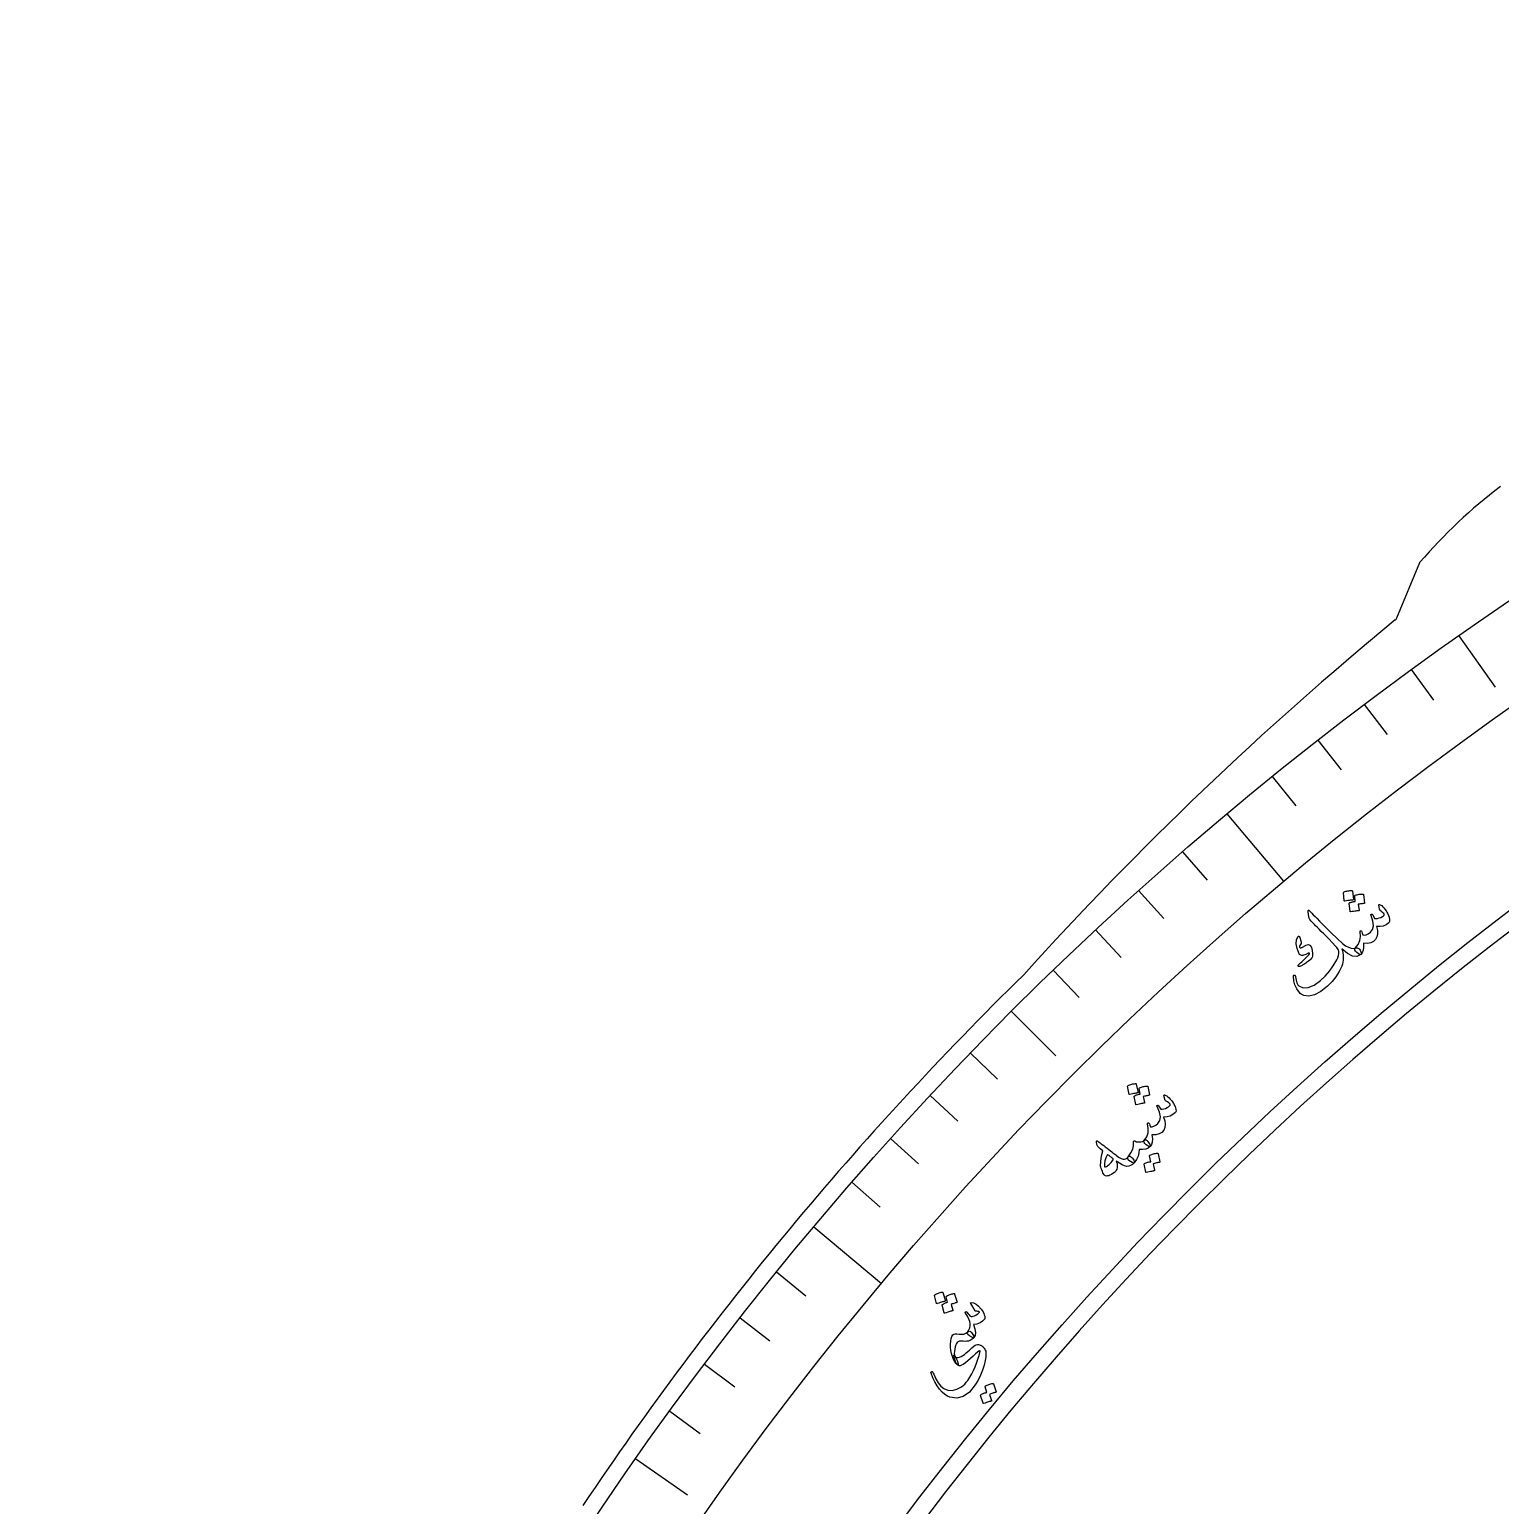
# Model space of a CAD drawing. Header units: millimetres. Extents: x -88 to 88, y -88 to 103.
# Drawn here: x -87.55 to -49.13, y 49 to 87.55 of the extents above; entities that cross this region are included whole.
import ezdxf

# ---------------------------------------------------------------- set-up
doc = ezdxf.new("R2010")
doc.units = ezdxf.units.MM
for name, color, linetype in [('CUT_INNER', 6, 'Continuous'), ('CUT_OUTER', 1, 'Continuous'), ('ENGRAVE', 7, 'Continuous'), ('ENGRAVE_FINE', 8, 'Continuous'), ('TEXT', 5, 'Continuous')]:
    doc.layers.add(name, color=color, linetype=linetype)

msp = doc.modelspace()

# ---------------------------------------------------------------- linework, layer by layer
at = {"layer": 'CUT_INNER'}
msp.add_arc((0, 0), 80.52, 110.390625, 87.539062, dxfattribs=at)
at = {"layer": 'CUT_OUTER'}
msp.add_lwpolyline([(-51.8435, 72.1806), (-51.2386, 73.6312), (-51.2369, 73.6348)], dxfattribs=at)
for centre, radius, start, end in [((-40.7529, 64.6016), 13.8389, 127.26494, 139.25149), ((5.5405, 2.2954), 90.4089, 129.42799, 137.942502), ((-51.982, 72.2383), 0.15, 313.41161, 337.36566), ((-0.0492, 0.0404), 87.9363, 134.409677, 146.169983)]:
    msp.add_arc(centre, radius, start, end, dxfattribs=at)
at = {"layer": 'ENGRAVE'}
for points in [[(-50.2173, 71.7177), (-49.2734, 70.3697)], [(-56.2768, 67.0681), (-54.7959, 65.3033)], [(-61.908, 61.908), (-60.7444, 60.7444)], [(-67.0681, 56.2768), (-65.3033, 54.7959)], [(-71.7177, 50.2173), (-70.3697, 49.2734)]]:
    msp.add_lwpolyline(points, dxfattribs=at)
for radius in [87.5512, 85.2474, 80.9688]:
    msp.add_circle((0, 0), radius, dxfattribs=at)
at = {"layer": 'ENGRAVE_FINE'}
for points in [[(-51.4613, 70.8304), (-50.8809, 70.0316)], [(-52.6896, 69.9215), (-52.0954, 69.133)], [(-53.9019, 68.9913), (-53.294, 68.2132)], [(-55.0978, 68.0401), (-54.4764, 67.2727)], [(-57.4388, 66.0757), (-56.791, 65.3306)], [(-58.5832, 65.0632), (-57.9225, 64.3295)], [(-59.7098, 64.0309), (-59.0364, 63.3088)], [(-60.8182, 62.9791), (-60.1323, 62.2688)], [(-62.9791, 60.8182), (-62.2688, 60.1323)], [(-64.0309, 59.7098), (-63.3088, 59.0364)], [(-65.0632, 58.5832), (-64.3295, 57.9225)], [(-66.0757, 57.4388), (-65.3306, 56.791)], [(-68.0401, 55.0978), (-67.2727, 54.4764)], [(-68.9913, 53.9019), (-68.2132, 53.294)], [(-69.9215, 52.6896), (-69.133, 52.0954)], [(-70.8304, 51.4613), (-70.0316, 50.8809)]]:
    msp.add_lwpolyline(points, dxfattribs=at)
at = {"layer": 'TEXT'}
for points in [[(-53.2306, 65.0086), (-53.2301, 65.0129), (-53.2279, 65.0171), (-53.224, 65.0212), (-53.2183, 65.025), (-53.1936, 65.0335), (-53.1688, 65.0408), (-53.1441, 65.0469), (-53.1194, 65.0518), (-53.0946, 65.0554), (-53.0693, 65.0578), (-53.0436, 65.0589), (-53.0174, 65.0588), (-53.0098, 65.0573), (-53.0043, 65.0544), (-53.0009, 65.0503), (-52.9996, 65.0448), (-52.9738, 64.8244), (-52.975, 64.819), (-52.9792, 64.8152), (-52.9862, 64.813), (-52.9962, 64.8125), (-53.0047, 64.8118), (-53.0179, 64.8106), (-53.0358, 64.8087), (-53.0584, 64.8061), (-53.0859, 64.8026), (-53.1185, 64.7981), (-53.1564, 64.7926), (-53.1994, 64.7859), (-53.2056, 64.7856), (-53.2098, 64.7869), (-53.2122, 64.7897), (-53.2126, 64.7942)], [(-52.9356, 64.9191), (-52.9352, 64.9234), (-52.933, 64.9276), (-52.929, 64.9316), (-52.9233, 64.9354), (-52.8986, 64.9439), (-52.874, 64.9511), (-52.8493, 64.9571), (-52.8247, 64.9618), (-52.7998, 64.9654), (-52.7746, 64.9677), (-52.7489, 64.9687), (-52.7228, 64.9684), (-52.7166, 64.9669), (-52.7119, 64.9638), (-52.7087, 64.9591), (-52.707, 64.9528), (-52.6813, 64.7326), (-52.6823, 64.7286), (-52.686, 64.7256), (-52.6925, 64.7235), (-52.7017, 64.7223), (-52.7079, 64.7217), (-52.7175, 64.7206), (-52.7305, 64.7191), (-52.747, 64.7172), (-52.7669, 64.7147), (-52.79, 64.7115), (-52.8164, 64.7077), (-52.846, 64.7032), (-52.8258, 64.5416), (-52.827, 64.5362), (-52.8312, 64.5325), (-52.8382, 64.5303), (-52.8481, 64.5297), (-52.8566, 64.5291), (-52.8698, 64.5279), (-52.8876, 64.526), (-52.9102, 64.5234), (-52.9376, 64.52), (-52.9702, 64.5156), (-53.0079, 64.51), (-53.0508, 64.5035), (-53.0561, 64.5038), (-53.0598, 64.5056), (-53.0618, 64.5088), (-53.0621, 64.5133), (-53.0806, 64.7274), (-53.0802, 64.7317), (-53.078, 64.7359), (-53.074, 64.7399), (-53.0684, 64.7438), (-53.0509, 64.7498), (-53.0333, 64.7554), (-53.0155, 64.7605), (-52.9976, 64.7652), (-52.9795, 64.7691), (-52.9613, 64.7722), (-52.9429, 64.7744), (-52.9244, 64.7757)], [(-54.152, 64.5164), (-54.153, 64.5367), (-54.1483, 64.546), (-54.1381, 64.5444), (-54.1224, 64.5317), (-54.1094, 64.5187), (-54.0882, 64.4973), (-54.0589, 64.4672), (-54.0213, 64.4286), (-53.9754, 64.3814), (-53.921, 64.3259), (-53.8582, 64.2621), (-53.787, 64.1898), (-53.5628, 63.9648), (-53.3876, 63.7948), (-53.2613, 63.6796), (-53.1839, 63.6194), (-53.1053, 63.5786), (-53.0355, 63.5549), (-52.9745, 63.5483), (-52.9222, 63.5589), (-52.8989, 63.5655), (-52.8763, 63.5651), (-52.8542, 63.5578), (-52.8328, 63.5436), (-52.8135, 63.5249), (-52.7976, 63.5041), (-52.7852, 63.4812), (-52.7762, 63.4563), (-52.771, 63.4326), (-52.77, 63.4134), (-52.7731, 63.3988), (-52.7804, 63.3887), (-52.8804, 63.3404), (-52.9961, 63.3489), (-53.1276, 63.4143), (-53.275, 63.5367), (-53.2611, 63.4851), (-53.2508, 63.4293), (-53.2441, 63.3693), (-53.2409, 63.305), (-53.2425, 63.2449), (-53.249, 63.1888), (-53.2603, 63.1366), (-53.2765, 63.0884), (-53.3455, 62.9445), (-53.4307, 62.8092), (-53.5321, 62.6824), (-53.6498, 62.5639), (-53.8269, 62.4213), (-53.9893, 62.333), (-54.1372, 62.2992), (-54.2708, 62.32), (-54.3045, 62.3359), (-54.3346, 62.3541), (-54.3611, 62.3747), (-54.384, 62.3976), (-54.4512, 62.4937), (-54.4999, 62.5953), (-54.53, 62.7024), (-54.5415, 62.8151), (-54.5409, 62.8242), (-54.5386, 62.8324), (-54.5345, 62.8395), (-54.5289, 62.8457), (-54.523, 62.8493), (-54.5167, 62.8505), (-54.5099, 62.8493), (-54.5026, 62.8456), (-54.4974, 62.8398), (-54.4932, 62.8318), (-54.49, 62.8218), (-54.4878, 62.8096), (-54.4717, 62.7217), (-54.4514, 62.6521), (-54.427, 62.6008), (-54.3985, 62.5677), (-54.286, 62.5179), (-54.1539, 62.5258), (-54.002, 62.5912), (-53.8301, 62.7139), (-53.7117, 62.8249), (-53.6016, 62.9506), (-53.4999, 63.0909), (-53.4064, 63.246), (-53.3807, 63.3037), (-53.3639, 63.3615), (-53.3561, 63.4194), (-53.3571, 63.4774), (-53.3611, 63.4959), (-53.371, 63.518), (-53.3867, 63.5436), (-53.4082, 63.5727), (-53.4474, 63.6194), (-53.5164, 63.6939), (-53.6154, 63.7964), (-53.7444, 63.9267), (-53.8121, 63.9946), (-53.8707, 64.0533), (-53.9199, 64.1026), (-53.96, 64.1426), (-53.991, 64.1735), (-54.0131, 64.1956), (-54.0264, 64.2088), (-54.0308, 64.2132), (-54.0757, 64.2595), (-54.1085, 64.3007), (-54.1292, 64.3367), (-54.1379, 64.3676)], [(-52.3057, 64.6855), (-52.3038, 64.6918), (-52.2981, 64.6948), (-52.2886, 64.6946), (-52.2753, 64.6911), (-52.2567, 64.6821), (-52.2347, 64.6654), (-52.2094, 64.6412), (-52.1807, 64.6094), (-52.1496, 64.572), (-52.1218, 64.5335), (-52.0975, 64.4938), (-52.0766, 64.453), (-52.0429, 64.3679), (-52.0271, 64.3), (-52.0291, 64.2493), (-52.0489, 64.2158), (-52.1191, 64.1654), (-52.1954, 64.1325), (-52.2777, 64.1172), (-52.3661, 64.1195), (-52.3442, 64.02), (-52.3416, 63.9306), (-52.3581, 63.8512), (-52.3939, 63.7818), (-52.4476, 63.7289), (-52.5185, 63.6952), (-52.6065, 63.6808), (-52.7117, 63.6856), (-52.7088, 63.5832), (-52.7196, 63.4993), (-52.7441, 63.4339), (-52.7823, 63.3871), (-52.7958, 63.3847), (-52.8175, 63.393), (-52.8474, 63.4122), (-52.8855, 63.4421), (-52.9183, 63.4756), (-52.9356, 63.506), (-52.9376, 63.5333), (-52.9241, 63.5573), (-52.8534, 63.6495), (-52.809, 63.7512), (-52.7908, 63.8627), (-52.7989, 63.984), (-52.7993, 63.9906), (-52.7986, 63.9962), (-52.7966, 64.0008), (-52.7934, 64.0044), (-52.7885, 64.0077), (-52.7833, 64.0096), (-52.7778, 64.0101), (-52.7719, 64.0094), (-52.7617, 64.0006), (-52.7516, 63.9799), (-52.7415, 63.9471), (-52.7315, 63.9024), (-52.6905, 63.8953), (-52.6431, 63.9043), (-52.5894, 63.9291), (-52.5293, 63.9699), (-52.4717, 64.0417), (-52.4498, 64.1394), (-52.4636, 64.263), (-52.5131, 64.4125), (-52.5157, 64.4201), (-52.5165, 64.4265), (-52.5154, 64.4315), (-52.5125, 64.4353), (-52.5067, 64.4392), (-52.5009, 64.4415), (-52.495, 64.4424), (-52.4891, 64.4416), (-52.4828, 64.4388), (-52.4775, 64.4352), (-52.4731, 64.4308), (-52.4697, 64.4257), (-52.4235, 64.33), (-52.3851, 64.3283), (-52.3441, 64.3328), (-52.3005, 64.3433), (-52.2542, 64.3598), (-52.2126, 64.3799), (-52.1845, 64.3997), (-52.17, 64.4192), (-52.1691, 64.4383), (-52.1796, 64.4579), (-52.2009, 64.4806), (-52.2331, 64.5064), (-52.2761, 64.5353), (-52.2829, 64.5479), (-52.2901, 64.5771), (-52.2977, 64.623), (-52.3057, 64.6855)], [(-54.4146, 63.8689), (-54.4107, 63.8715), (-54.4064, 63.8727), (-54.4018, 63.8726), (-54.3969, 63.8711), (-54.3937, 63.8688), (-54.3907, 63.8658), (-54.3881, 63.8622), (-54.3857, 63.858), (-54.3409, 63.7248), (-54.3371, 63.7106), (-54.3356, 63.6986), (-54.3363, 63.6886), (-54.3393, 63.6809), (-54.3573, 63.6539), (-54.37, 63.6279), (-54.3774, 63.6028), (-54.3793, 63.5787), (-54.3761, 63.5697), (-54.3664, 63.5654), (-54.3501, 63.566), (-54.3273, 63.5713), (-54.3137, 63.5767), (-54.2999, 63.5826), (-54.2859, 63.5891), (-54.2718, 63.5961), (-54.2574, 63.6037), (-54.2427, 63.6121), (-54.2275, 63.6211), (-54.2119, 63.631), (-54.1472, 63.652), (-54.0972, 63.6244), (-54.0621, 63.5482), (-54.0417, 63.4236), (-54.0413, 63.3817), (-54.045, 63.3455), (-54.0528, 63.3152), (-54.0648, 63.2907), (-54.082, 63.2685), (-54.1093, 63.2421), (-54.1468, 63.2114), (-54.1945, 63.1764), (-54.2193, 63.159), (-54.2434, 63.1433), (-54.267, 63.1293), (-54.2901, 63.117), (-54.3122, 63.1061), (-54.3332, 63.0961), (-54.353, 63.0872), (-54.3716, 63.0792), (-54.385, 63.0765), (-54.3963, 63.0766), (-54.4057, 63.0797), (-54.4131, 63.0857), (-54.4183, 63.0941), (-54.4193, 63.1023), (-54.4162, 63.1105), (-54.4089, 63.1186), (-54.3843, 63.1429), (-54.3559, 63.1699), (-54.3239, 63.1997), (-54.2881, 63.2323), (-54.2213, 63.293), (-54.1712, 63.3429), (-54.138, 63.3821), (-54.1216, 63.4105), (-54.1204, 63.4153), (-54.1212, 63.4196), (-54.1241, 63.4235), (-54.129, 63.4268), (-54.1329, 63.4281), (-54.1381, 63.4279), (-54.1444, 63.4263), (-54.152, 63.4233), (-54.2178, 63.3898), (-54.2462, 63.3768), (-54.2729, 63.3685), (-54.2979, 63.3649), (-54.3213, 63.366), (-54.3444, 63.3708), (-54.3635, 63.38), (-54.3785, 63.3935), (-54.3894, 63.4112), (-54.4456, 63.5463), (-54.4685, 63.6676), (-54.4582, 63.7752), (-54.4146, 63.8689)], [(-58.8712, 59.9483), (-58.8711, 59.9527), (-58.8693, 59.9571), (-58.8657, 59.9614), (-58.8604, 59.9658), (-58.8365, 59.9765), (-58.8125, 59.986), (-58.7885, 59.9943), (-58.7644, 60.0014), (-58.7399, 60.0072), (-58.7149, 60.0119), (-58.6894, 60.0153), (-58.6634, 60.0175), (-58.6556, 60.0167), (-58.6499, 60.0144), (-58.6461, 60.0105), (-58.6443, 60.0051), (-58.5988, 59.788), (-58.5996, 59.7825), (-58.6033, 59.7784), (-58.6102, 59.7756), (-58.62, 59.7741), (-58.6284, 59.7727), (-58.6415, 59.7703), (-58.6591, 59.7667), (-58.6814, 59.7621), (-58.7085, 59.7562), (-58.7406, 59.7488), (-58.7778, 59.7399), (-58.82, 59.7294), (-58.8262, 59.7285), (-58.8305, 59.7294), (-58.8331, 59.732), (-58.8339, 59.7364)], [(-58.5693, 59.8857), (-58.5693, 59.8901), (-58.5675, 59.8945), (-58.5639, 59.8988), (-58.5586, 59.9031), (-58.5347, 59.9138), (-58.5108, 59.9231), (-58.4868, 59.9313), (-58.4627, 59.9383), (-58.4382, 59.9441), (-58.4133, 59.9486), (-58.3878, 59.952), (-58.3618, 59.9541), (-58.3555, 59.9531), (-58.3505, 59.9505), (-58.3469, 59.9461), (-58.3446, 59.9399), (-58.2993, 59.7229), (-58.2999, 59.7189), (-58.3033, 59.7155), (-58.3096, 59.7129), (-58.3187, 59.7109), (-58.3247, 59.7097), (-58.3342, 59.7077), (-58.3471, 59.7051), (-58.3633, 59.7016), (-58.3829, 59.6974), (-58.4056, 59.6921), (-58.4315, 59.686), (-58.4606, 59.6788), (-58.426, 59.5197), (-58.4267, 59.5142), (-58.4304, 59.5101), (-58.4372, 59.5073), (-58.4471, 59.5059), (-58.4555, 59.5045), (-58.4685, 59.5021), (-58.4861, 59.4986), (-58.5083, 59.494), (-58.5353, 59.4881), (-58.5674, 59.4808), (-58.6045, 59.4719), (-58.6466, 59.4614), (-58.6519, 59.4613), (-58.6558, 59.4628), (-58.658, 59.4657), (-58.6587, 59.4702), (-58.6965, 59.6818), (-58.6964, 59.6861), (-58.6946, 59.6905), (-58.691, 59.6949), (-58.6857, 59.6992), (-58.6689, 59.7068), (-58.6519, 59.7139), (-58.6346, 59.7206), (-58.6172, 59.7269), (-58.5995, 59.7325), (-58.5816, 59.7372), (-58.5636, 59.741), (-58.5453, 59.744)], [(-57.9209, 59.7099), (-57.9196, 59.7163), (-57.9142, 59.7198), (-57.9047, 59.7205), (-57.8912, 59.7182), (-57.8718, 59.7108), (-57.8484, 59.6962), (-57.821, 59.6744), (-57.7896, 59.6453), (-57.7552, 59.6109), (-57.7241, 59.5751), (-57.6963, 59.5377), (-57.6718, 59.499), (-57.6306, 59.4172), (-57.6087, 59.351), (-57.6061, 59.3004), (-57.6228, 59.2652), (-57.6882, 59.2087), (-57.7612, 59.1691), (-57.8418, 59.1464), (-57.9301, 59.1407), (-57.8993, 59.0436), (-57.8886, 58.9548), (-57.8979, 58.8742), (-57.9273, 58.8019), (-57.9761, 58.7443), (-58.0436, 58.7044), (-58.13, 58.6822), (-58.2352, 58.6775), (-58.2231, 58.5757), (-58.2262, 58.4912), (-58.2447, 58.4239), (-58.2786, 58.3738), (-58.2918, 58.3702), (-58.3142, 58.3765), (-58.3457, 58.3929), (-58.3863, 58.4193), (-58.422, 58.4497), (-58.442, 58.4784), (-58.4464, 58.5054), (-58.4351, 58.5306), (-58.3731, 58.6287), (-58.338, 58.734), (-58.33, 58.8467), (-58.3489, 58.9668), (-58.3499, 58.9733), (-58.3497, 58.9789), (-58.3481, 58.9837), (-58.3453, 58.9876), (-58.3407, 58.9913), (-58.3357, 58.9937), (-58.3302, 58.9947), (-58.3243, 58.9945), (-58.3134, 58.9867), (-58.3014, 58.9669), (-58.2885, 58.9352), (-58.2744, 58.8915), (-58.2329, 58.8882), (-58.1866, 58.9014), (-58.1353, 58.931), (-58.0792, 58.9771), (-58.0282, 59.0538), (-58.0152, 59.153), (-58.0401, 59.2748), (-58.1029, 59.4193), (-58.1061, 59.4267), (-58.1075, 59.4329), (-58.1069, 59.438), (-58.1043, 59.442), (-58.0989, 59.4464), (-58.0933, 59.4493), (-58.0876, 59.4506), (-58.0816, 59.4505), (-58.0751, 59.4482), (-58.0694, 59.4451), (-58.0647, 59.4411), (-58.0608, 59.4363), (-58.0062, 59.3452), (-57.9678, 59.347), (-57.9273, 59.3551), (-57.8849, 59.3695), (-57.8403, 59.3901), (-57.8006, 59.4139), (-57.7745, 59.4362), (-57.7618, 59.4569), (-57.7626, 59.476), (-57.7748, 59.4946), (-57.7981, 59.5153), (-57.8325, 59.5381), (-57.8779, 59.563), (-57.8858, 59.5748), (-57.8956, 59.6033), (-57.9073, 59.6483), (-57.9209, 59.7099)], [(-59.6825, 58.492), (-59.6833, 58.5131), (-59.6766, 58.5226), (-59.6623, 58.5204), (-59.6407, 58.5065), (-59.6286, 58.4971), (-59.6117, 58.4842), (-59.59, 58.4679), (-59.5635, 58.4481), (-59.532, 58.4246), (-59.4955, 58.397), (-59.454, 58.3654), (-59.4074, 58.3296), (-59.3616, 58.2944), (-59.3206, 58.263), (-59.2844, 58.2351), (-59.2531, 58.2109), (-59.2267, 58.1905), (-59.2054, 58.1739), (-59.189, 58.1612), (-59.1778, 58.1524), (-59.105, 58.0986), (-59.0426, 58.0626), (-58.9906, 58.0446), (-58.9489, 58.0446), (-58.9263, 58.0511), (-58.9035, 58.0636), (-58.8805, 58.0818), (-58.8573, 58.1059), (-58.8411, 58.1178), (-58.8236, 58.1217), (-58.8047, 58.1179), (-58.7844, 58.1063), (-58.7635, 58.0887), (-58.7446, 58.0687), (-58.7276, 58.0463), (-58.7125, 58.0215), (-58.7018, 57.9982), (-58.6961, 57.9785), (-58.6954, 57.9626), (-58.6997, 57.9503), (-58.7452, 57.9051), (-58.7923, 57.874), (-58.841, 57.8569), (-58.8914, 57.8539), (-58.949, 57.8662), (-59.0139, 57.8934), (-59.0862, 57.9355), (-59.1658, 57.9925), (-59.148, 57.9264), (-59.1396, 57.8688), (-59.1406, 57.8196), (-59.1511, 57.7788), (-59.1663, 57.7523), (-59.1886, 57.7254), (-59.2177, 57.6979), (-59.2538, 57.6699), (-59.2948, 57.6432), (-59.3317, 57.6233), (-59.3646, 57.6101), (-59.3935, 57.6038), (-59.4219, 57.6035), (-59.4462, 57.6086), (-59.4665, 57.6193), (-59.4827, 57.6355), (-59.4993, 57.6595), (-59.5153, 57.6885), (-59.5308, 57.7225), (-59.5456, 57.7616), (-59.5592, 57.8021), (-59.5689, 57.8356), (-59.5748, 57.862), (-59.5769, 57.8812), (-59.5729, 57.9727), (-59.5618, 58.0661), (-59.5437, 58.1614), (-59.5184, 58.2585), (-59.5544, 58.2892), (-59.5852, 58.3161), (-59.6107, 58.3391), (-59.6309, 58.3582), (-59.6466, 58.3756), (-59.6587, 58.3932), (-59.667, 58.4111), (-59.6716, 58.4292)], [(-58.4351, 58.5306), (-58.4169, 58.5399), (-58.4021, 58.5452), (-58.3908, 58.5467), (-58.383, 58.5443), (-58.3739, 58.5378), (-58.3639, 58.5286), (-58.353, 58.5169), (-58.3413, 58.5025), (-58.3061, 58.454), (-58.2839, 58.4163), (-58.2747, 58.3896), (-58.2786, 58.3738), (-58.332, 58.3337), (-58.3986, 58.3069), (-58.4786, 58.2932), (-58.5718, 58.2926), (-58.5737, 58.2055), (-58.5956, 58.1194), (-58.6376, 58.0344), (-58.6997, 57.9503), (-58.7092, 57.944), (-58.7205, 57.9424), (-58.7335, 57.9456), (-58.7484, 57.9536), (-58.8357, 58.0122), (-58.8454, 58.0188), (-58.8537, 58.0282), (-58.8604, 58.0404), (-58.8656, 58.0555), (-58.8678, 58.0691), (-58.8671, 58.082), (-58.8637, 58.0943), (-58.8573, 58.1059), (-58.7833, 58.2071), (-58.7352, 58.3028), (-58.713, 58.3933), (-58.7167, 58.4785), (-58.718, 58.4894), (-58.7167, 58.4994), (-58.7129, 58.5085), (-58.7063, 58.5168), (-58.6985, 58.5227), (-58.6907, 58.5246), (-58.6829, 58.5227), (-58.675, 58.5168), (-58.6683, 58.5105), (-58.662, 58.5055), (-58.6561, 58.5018), (-58.6507, 58.4994), (-58.5863, 58.4936), (-58.5289, 58.4968), (-58.4785, 58.5091), (-58.4351, 58.5306)], [(-59.399, 58.1658), (-59.4397, 58.0805), (-59.4657, 57.9999), (-59.477, 57.9241), (-59.4738, 57.8531), (-59.471, 57.8459), (-59.4663, 57.8415), (-59.4596, 57.8399), (-59.451, 57.8413), (-59.4252, 57.852), (-59.3998, 57.8661), (-59.3747, 57.8835), (-59.35, 57.9043), (-59.3257, 57.9285), (-59.3017, 57.956), (-59.2781, 57.9869), (-59.2548, 58.0211), (-59.2518, 58.027), (-59.2497, 58.0342), (-59.2485, 58.0427), (-59.2482, 58.0525), (-59.2636, 58.0656), (-59.28, 58.079), (-59.2974, 58.0927), (-59.3157, 58.1067), (-59.3351, 58.121), (-59.3554, 58.1356), (-59.3767, 58.1506), (-59.399, 58.1658)], [(-58.2986, 58.131), (-58.2986, 58.1353), (-58.2969, 58.1397), (-58.2934, 58.144), (-58.2883, 58.1483), (-58.2648, 58.1589), (-58.2413, 58.1683), (-58.2177, 58.1766), (-58.1939, 58.1836), (-58.1698, 58.1894), (-58.1452, 58.194), (-58.12, 58.1974), (-58.0943, 58.1996), (-58.088, 58.1987), (-58.0831, 58.1961), (-58.0794, 58.1917), (-58.077, 58.1856), (-58.0274, 57.9706), (-58.028, 57.9666), (-58.0313, 57.9633), (-58.0374, 57.9606), (-58.0464, 57.9586), (-58.0534, 57.9581), (-58.0639, 57.9563), (-58.078, 57.9534), (-58.0957, 57.9493), (-58.1171, 57.9441), (-58.1425, 57.9376), (-58.172, 57.93), (-58.2054, 57.9211), (-58.1676, 57.7532), (-58.1675, 57.747), (-58.1706, 57.7423), (-58.1769, 57.7392), (-58.1865, 57.7376), (-58.1948, 57.7362), (-58.2077, 57.7338), (-58.2251, 57.7302), (-58.247, 57.7256), (-58.2736, 57.7197), (-58.3052, 57.7122), (-58.3418, 57.7033), (-58.3833, 57.6928), (-58.3886, 57.6926), (-58.3925, 57.694), (-58.3948, 57.697), (-58.3956, 57.7014), (-58.4392, 57.9127), (-58.4393, 57.917), (-58.4376, 57.9214), (-58.4341, 57.9257), (-58.429, 57.9301), (-58.4098, 57.9399), (-58.3903, 57.9485), (-58.3705, 57.9559), (-58.3504, 57.9621), (-58.33, 57.9672), (-58.3095, 57.9714), (-58.2889, 57.9745), (-58.2682, 57.9767)], [(-63.9143, 54.4828), (-63.9146, 54.4871), (-63.9132, 54.4917), (-63.91, 54.4963), (-63.9051, 54.5011), (-63.8823, 54.5139), (-63.8593, 54.5255), (-63.836, 54.5359), (-63.8126, 54.545), (-63.7888, 54.553), (-63.7643, 54.5599), (-63.7392, 54.5655), (-63.7135, 54.57), (-63.7057, 54.5699), (-63.6998, 54.5681), (-63.6957, 54.5646), (-63.6934, 54.5594), (-63.6289, 54.3471), (-63.6291, 54.3416), (-63.6325, 54.3372), (-63.639, 54.3338), (-63.6487, 54.3314), (-63.657, 54.3293), (-63.6698, 54.3257), (-63.687, 54.3207), (-63.7088, 54.3141), (-63.7352, 54.3059), (-63.7666, 54.2956), (-63.8028, 54.2834), (-63.844, 54.2693), (-63.85, 54.2679), (-63.8544, 54.2684), (-63.8572, 54.2708), (-63.8584, 54.275)], [(-63.6082, 54.4471), (-63.6085, 54.4514), (-63.6071, 54.4559), (-63.6039, 54.4606), (-63.599, 54.4654), (-63.5762, 54.478), (-63.5532, 54.4895), (-63.53, 54.4998), (-63.5066, 54.5089), (-63.4828, 54.5168), (-63.4583, 54.5235), (-63.4333, 54.529), (-63.4076, 54.5335), (-63.4012, 54.5331), (-63.396, 54.5309), (-63.392, 54.5268), (-63.3892, 54.5209), (-63.3248, 54.3088), (-63.325, 54.3047), (-63.3282, 54.3011), (-63.3341, 54.2979), (-63.343, 54.2951), (-63.349, 54.2933), (-63.3582, 54.2906), (-63.3708, 54.2868), (-63.3867, 54.2819), (-63.4058, 54.276), (-63.4279, 54.2688), (-63.4532, 54.2603), (-63.4815, 54.2506), (-63.4329, 54.0952), (-63.4332, 54.0897), (-63.4366, 54.0853), (-63.4431, 54.0819), (-63.4527, 54.0796), (-63.461, 54.0775), (-63.4737, 54.0739), (-63.491, 54.0689), (-63.5127, 54.0624), (-63.539, 54.0541), (-63.5703, 54.044), (-63.6065, 54.0318), (-63.6475, 54.0177), (-63.6528, 54.0172), (-63.6567, 54.0183), (-63.6592, 54.021), (-63.6604, 54.0254), (-63.7167, 54.2328), (-63.717, 54.2371), (-63.7156, 54.2416), (-63.7124, 54.2463), (-63.7076, 54.2511), (-63.6915, 54.2601), (-63.6751, 54.2687), (-63.6586, 54.2769), (-63.6417, 54.2847), (-63.6246, 54.2918), (-63.6072, 54.2981), (-63.5896, 54.3035), (-63.5716, 54.308)], [(-62.9655, 54.2736), (-62.9703, 54.2832), (-62.9707, 54.2903), (-62.9667, 54.2948), (-62.9585, 54.2969), (-62.8951, 54.2898), (-62.83, 54.2593), (-62.7632, 54.2053), (-62.6947, 54.1278), (-62.6686, 54.0905), (-62.6464, 54.0529), (-62.6281, 54.015), (-62.6137, 53.9769), (-62.6036, 53.9402), (-62.5986, 53.9105), (-62.5987, 53.8875), (-62.6039, 53.8713), (-62.6592, 53.8102), (-62.7262, 53.7648), (-62.8049, 53.7349), (-62.8953, 53.7205), (-62.8579, 53.6101), (-62.8434, 53.5168), (-62.8518, 53.4407), (-62.8831, 53.3818), (-62.8916, 53.3768), (-62.9044, 53.3766), (-62.9216, 53.3814), (-62.9431, 53.391), (-63.0041, 53.4297), (-63.0425, 53.4649), (-63.0585, 53.4967), (-63.0519, 53.5252), (-63.0185, 53.5819), (-62.9958, 53.6377), (-62.9839, 53.6927), (-62.9828, 53.7469), (-62.9937, 53.804), (-63.0177, 53.868), (-63.0549, 53.9389), (-63.1052, 54.0166), (-63.1103, 54.027), (-63.1116, 54.0366), (-63.1091, 54.0454), (-63.1028, 54.0534), (-63.0939, 54.0594), (-63.085, 54.0601), (-63.0761, 54.0555), (-63.0673, 54.0457), (-63.0365, 54.0058), (-63.0103, 53.9751), (-62.9888, 53.9536), (-62.972, 53.9414), (-62.9556, 53.9371), (-62.9337, 53.9378), (-62.9064, 53.9434), (-62.8735, 53.9541), (-62.8378, 53.9704), (-62.8035, 53.9912), (-62.7706, 54.0164), (-62.7392, 54.0461), (-62.7391, 54.0462), (-62.7388, 54.0466), (-62.7383, 54.0472), (-62.7376, 54.048), (-62.7382, 54.0508), (-62.7415, 54.0538), (-62.7474, 54.0571), (-62.756, 54.0606), (-62.7685, 54.064), (-62.7861, 54.0671), (-62.809, 54.0697), (-62.8371, 54.072), (-62.8421, 54.0725), (-62.8469, 54.0748), (-62.8513, 54.0788), (-62.8555, 54.0846)], [(-63.0503, 53.527), (-63.022, 53.5438), (-62.9958, 53.5475), (-62.9718, 53.5382), (-62.95, 53.5158), (-62.9133, 53.4631), (-62.8896, 53.4235), (-62.879, 53.397), (-62.8815, 53.3837), (-62.9052, 53.3605), (-62.9317, 53.3396), (-62.9611, 53.3212), (-62.9932, 53.3051), (-63.0281, 53.2929), (-63.0691, 53.2859), (-63.1162, 53.284), (-63.1695, 53.2872), (-63.2213, 53.2897), (-63.264, 53.2858), (-63.2976, 53.2755), (-63.3222, 53.2587), (-63.34, 53.2325), (-63.3567, 53.1938), (-63.3722, 53.1425), (-63.3865, 53.0787), (-63.3962, 53.0156), (-63.3992, 52.9647), (-63.3958, 52.9259), (-63.3858, 52.8992), (-63.3483, 52.8392), (-63.3206, 52.7843), (-63.3027, 52.7343), (-63.2947, 52.6895), (-63.295, 52.6758), (-63.2974, 52.6679), (-63.3019, 52.6657), (-63.3084, 52.6691), (-63.3477, 52.7034), (-63.3837, 52.7508), (-63.4163, 52.8114), (-63.4455, 52.8852), (-63.4694, 52.9659), (-63.4857, 53.0473), (-63.4947, 53.1294), (-63.4962, 53.2122), (-63.4915, 53.2901), (-63.48, 53.356), (-63.4617, 53.4097), (-63.4367, 53.4514), (-63.4132, 53.4697), (-63.3775, 53.4796), (-63.3295, 53.4811), (-63.2692, 53.4742), (-63.2071, 53.4691), (-63.1499, 53.4762), (-63.0976, 53.4955), (-63.0503, 53.527)], [(-63.1668, 52.6815), (-63.2053, 52.6588), (-63.2411, 52.648), (-63.2741, 52.6493), (-63.3043, 52.6625), (-63.3296, 52.6869), (-63.3535, 52.7265), (-63.376, 52.7812), (-63.397, 52.8511), (-63.4048, 52.8819), (-63.4094, 52.9045), (-63.4108, 52.9189), (-63.4091, 52.925), (-63.4058, 52.9242), (-63.4008, 52.9197), (-63.3941, 52.9113), (-63.3858, 52.8992), (-63.364, 52.8752), (-63.3353, 52.8627), (-63.3, 52.8616), (-63.2578, 52.872), (-63.2148, 52.8901), (-63.1719, 52.9142), (-63.1292, 52.9444), (-63.0866, 52.9806), (-63.0037, 53.0568), (-62.9367, 53.1156), (-62.8855, 53.1569), (-62.8502, 53.1808), (-62.8225, 53.193), (-62.7943, 53.1992), (-62.7656, 53.1992), (-62.7364, 53.1933), (-62.7215, 53.188), (-62.7074, 53.1818), (-62.6939, 53.1749), (-62.6811, 53.1672), (-62.6689, 53.1585), (-62.6571, 53.1488), (-62.6458, 53.1381), (-62.635, 53.1264), (-62.6163, 53.1038), (-62.6005, 53.0796), (-62.5876, 53.0539), (-62.5776, 53.0267), (-62.5703, 52.9655), (-62.5748, 52.8842), (-62.5911, 52.7826), (-62.619, 52.6609), (-62.659, 52.5298), (-62.7114, 52.4003), (-62.7763, 52.2723), (-62.8537, 52.1458), (-63.0033, 51.9598), (-63.1624, 51.8442), (-63.3312, 51.7991), (-63.5101, 51.8244), (-63.5752, 51.8546), (-63.6422, 51.9), (-63.711, 51.9606), (-63.7817, 52.0366), (-63.8487, 52.1248), (-63.9085, 52.2238), (-63.961, 52.3336), (-64.0061, 52.4542), (-64.0071, 52.4632), (-64.0065, 52.4712), (-64.0043, 52.4783), (-64.0004, 52.4845), (-63.9946, 52.49), (-63.9882, 52.4935), (-63.9811, 52.4948), (-63.9734, 52.4941), (-63.9657, 52.4891), (-63.9568, 52.4765), (-63.9467, 52.4561), (-63.9354, 52.4279), (-63.8782, 52.3013), (-63.815, 52.1971), (-63.7457, 52.1154), (-63.6705, 52.0561), (-63.565, 52.0125), (-63.4531, 52.0049), (-63.3348, 52.0332), (-63.21, 52.0972), (-63.1663, 52.1308), (-63.1245, 52.1699), (-63.0844, 52.2145), (-63.0462, 52.2645), (-62.9914, 52.3482), (-62.9408, 52.4352), (-62.8943, 52.5253), (-62.8521, 52.6185), (-62.8138, 52.7152), (-62.779, 52.8153), (-62.7477, 52.9189), (-62.72, 53.026), (-62.7193, 53.027), (-62.7189, 53.0283), (-62.7187, 53.0297), (-62.7187, 53.0313), (-62.721, 53.0334), (-62.7256, 53.0347), (-62.7324, 53.0351), (-62.7416, 53.0347), (-62.7596, 53.0256), (-62.7929, 52.9998), (-62.8414, 52.9574), (-62.905, 52.8982), (-62.9754, 52.8333), (-63.0425, 52.7755), (-63.1063, 52.7249), (-63.1668, 52.6815)], [(-62.5907, 52.1003), (-62.5911, 52.1046), (-62.5898, 52.109), (-62.5868, 52.1136), (-62.5821, 52.1183), (-62.5599, 52.1307), (-62.5375, 52.142), (-62.5148, 52.1521), (-62.4919, 52.1611), (-62.4686, 52.1688), (-62.4447, 52.1755), (-62.42, 52.1809), (-62.3948, 52.1853), (-62.3884, 52.1849), (-62.3832, 52.1827), (-62.3792, 52.1787), (-62.3762, 52.1729), (-62.3068, 51.9642), (-62.3069, 51.9602), (-62.3099, 51.9566), (-62.3158, 51.9535), (-62.3245, 51.9507), (-62.3313, 51.9496), (-62.3416, 51.947), (-62.3553, 51.9429), (-62.3724, 51.9374), (-62.3932, 51.9304), (-62.4178, 51.9219), (-62.4462, 51.9118), (-62.4785, 51.9003), (-62.4252, 51.7371), (-62.4244, 51.7311), (-62.4271, 51.7262), (-62.4331, 51.7226), (-62.4424, 51.7202), (-62.4505, 51.7181), (-62.463, 51.7146), (-62.4799, 51.7096), (-62.5012, 51.7032), (-62.5271, 51.6951), (-62.5577, 51.6851), (-62.5931, 51.6732), (-62.6333, 51.6593), (-62.6385, 51.6587), (-62.6424, 51.6598), (-62.645, 51.6625), (-62.6462, 51.6668), (-62.7094, 51.8724), (-62.7099, 51.8766), (-62.7086, 51.8811), (-62.7056, 51.8857), (-62.7009, 51.8904), (-62.6829, 51.9017), (-62.6644, 51.9119), (-62.6454, 51.9209), (-62.626, 51.9287), (-62.6063, 51.9355), (-62.5864, 51.9413), (-62.5663, 51.9461), (-62.546, 51.95)]]:
    msp.add_lwpolyline(points, close=True, dxfattribs=at)

doc.saveas('drawing.dxf')
